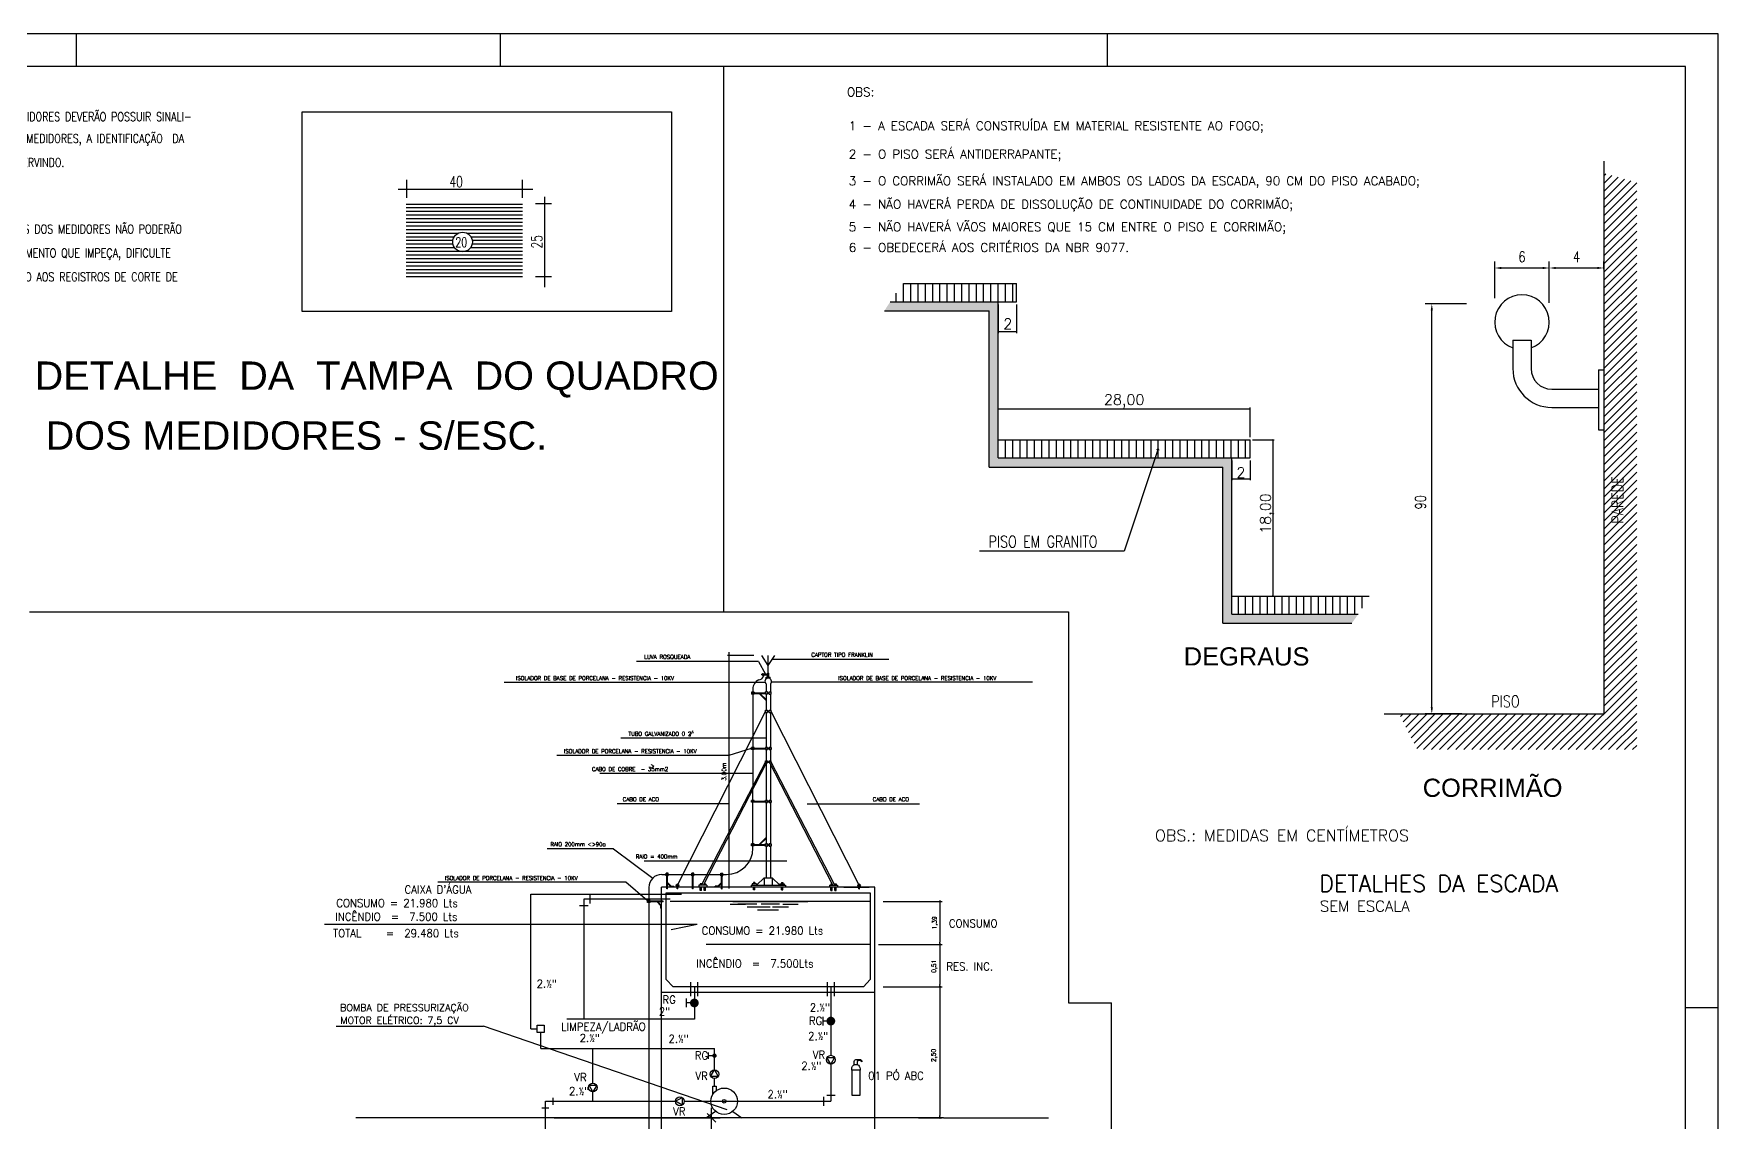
# Model space of a CAD drawing. Header units: millimetres. Extents: x 23536 to 47095, y 9984 to 20154.
# Drawn here: x 23642.02 to 23680.54, y 10003.73 to 10028.63 of the extents above; entities that cross this region are included whole.
import ezdxf
from ezdxf.enums import TextEntityAlignment as Align

# ---------------------------------------------------------------- set-up
doc = ezdxf.new("R2010")
doc.units = ezdxf.units.MM
doc.header["$LTSCALE"] = 30
doc.header["$MEASUREMENT"] = 0
doc.header["$PDMODE"] = 34
for name, pattern in [('CENTER', [2, 1.25, -0.25, 0.25, -0.25]), ('CENTER2', [28.575, 19.05, -3.175, 3.175, -3.175]), ('DIVIDE2', [0.625, 0.25, -0.125, 0, -0.125, 0, -0.125]), ('HIDDEN', [0.375, 0.25, -0.125]), ('HIDDEN2', [0.1875, 0.125, -0.0625])]:
    doc.linetypes.add(name, pattern=pattern)
doc.layers.get('0').update_dxf_attribs({"linetype": 'CONTINUOUS'})
doc.layers.get('DEFPOINTS').update_dxf_attribs({"linetype": 'CONTINUOUS'})
for name, color, linetype in [('03', 3, 'CONTINUOUS'), ('06', 6, 'CONTINUOUS'), ('ARQ', 8, 'CONTINUOUS'), ('CERC02', 3, 'CONTINUOUS'), ('CONEXAO_INCENDIO', 3, 'CONTINUOUS'), ('Cota', 8, 'CONTINUOUS'), ('DET-TXT', 3, 'CONTINUOUS'), ('ESPEC', 3, 'CONTINUOUS'), ('INC', 7, 'CONTINUOUS'), ('INCENDIO', 1, 'DIVIDE2'), ('LAYER8', 1, 'CONTINUOUS'), ('P-AG', 3, 'CONTINUOUS'), ('PAREDE 2222222', 2, 'CONTINUOUS'), ('PROJ', 4, 'CONTINUOUS'), ('T-INC', 2, 'CENTER'), ('TE-INC', 3, 'CONTINUOUS'), ('TEXTINST', 3, 'CONTINUOUS'), ('TEXTO', 8, 'CONTINUOUS'), ('TEXTO01', 2, 'CONTINUOUS'), ('TEXTOS', 7, 'CONTINUOUS'), ('TXT', 4, 'CONTINUOUS')]:
    doc.layers.add(name, color=color, linetype=linetype)
doc.styles.add('60-125', font='ROMANS.shx', dxfattribs={"height": 0.187})
doc.styles.add('ROMANS', font='romans.shx', dxfattribs={"height": 0.14})
doc.styles.add('SANSSERIF', font='sas_____.pfb', dxfattribs={"height": 1})
doc.styles.add('SIMPLEX', font='simplex.shx')
doc.styles.add('TEXTO-50', font='arial.ttf')
doc.dimstyles.new('D50', dxfattribs={"dimscale": 0.5, "dimtxt": 0.15, "dimasz": 0.1, "dimexe": 0.1, "dimexo": 0.2, "dimgap": 0.05, "dimtad": 1, "dimzin": 4, "dimdsep": 46, "dimtxsty": 'ROMANS', "dimblk": 'ARCHTICK', "dimcen": 0, "dimclrd": 1, "dimclre": 1, "dimclrt": 256, "dimaunit": 1, "dimazin": 0, "dimtfac": 1, "dimtix": 1, "dimtmove": 2, "dimatfit": 3, "dimldrblk": 'OPEN90', "dimfxl": 1, "dimarcsym": 0})
pattern_1 = [(90, (20819.8001, 8175.85844), (-0.1664, 1e-17), [])]

# ---------------------------------------------------------------- blocks, each defined once
blk = doc.blocks.new('DOT')
at = {"color": 0, "linetype": 'ByBlock'}
blk.add_line((-0.5, 0), (-1, 0), dxfattribs=at)
at = {"color": 0, "linetype": 'ByBlock', "const_width": 0.5}
blk.add_lwpolyline([(-0.25, 0, 1), (0.25, 0, 1)], format="xyb", close=True, dxfattribs=at)
blk = doc.blocks.new('_OBLIQUE')
at = {"color": 0, "linetype": 'ByBlock'}
blk.add_line((-0.5, -0.5), (0.5, 0.5), dxfattribs=at)
blk = doc.blocks.new('_ARCHTICK')
at = {"color": 0, "linetype": 'ByBlock', "const_width": 0.15}
blk.add_lwpolyline([(-0.5, -0.5), (0.5, 0.5)], dxfattribs=at)
blk = doc.blocks.new('_Open90')
at = {"color": 0, "lineweight": -2}
for p, q in [((0, 0), (-1, 0)), ((-0.5, 0.5), (0, 0)), ((0, 0), (-0.5, -0.5))]:
    blk.add_line(p, q, dxfattribs=at)
blk = doc.blocks.new('A')
blk.add_line((0, 0), (0, 6))
blk.add_lwpolyline([(-2, 10), (2, 10), (2, 6), (-2, 6)], close=True)

msp = doc.modelspace()

# ---------------------------------------------------------------- hatches: boundary and pattern name
at = {"layer": 'CONEXAO_INCENDIO'}
h = msp.add_hatch(dxfattribs=at)
h.set_pattern_fill('ANSI31', color=256, scale=1.04, style=0)
h.set_pattern_definition([(45, (24188.40855, 10435.12191), (-0.091923882, 0.091923882), [])])
h.paths.add_polyline_path([(23678.675, 10025.224), (23677.923, 10025.441), (23677.923, 10013.074), (23673.241, 10013.074), (23673.659, 10012.254), (23678.675, 10012.254)])
h.paths.add_polyline_path([(23678.434, 10017.306), (23678.434, 10018.621), (23678.036, 10018.621), (23678.036, 10017.306)], flags=24)
h = msp.add_hatch(dxfattribs=at)
h.set_pattern_fill('_USER', color=256, scale=0.1664, angle=90, style=0, pattern_type=0)
h.set_pattern_definition(pattern_1)
h.paths.add_polyline_path([(23672.56, 10015.768), (23669.417, 10015.768), (23669.417, 10015.352), (23672.305, 10015.352, 0.018982)])
h.paths.add_polyline_path([(23664.494, 10022.914), (23661.909, 10022.914, 0.020001), (23661.607, 10022.498), (23664.494, 10022.498)])
h = msp.add_hatch(dxfattribs=at)
h.set_pattern_fill('_USER', color=256, scale=0.1664, angle=90, style=0, pattern_type=0)
h.set_pattern_definition(pattern_1)
h.paths.add_polyline_path([(23669.833, 10019.341), (23664.078, 10019.341), (23664.078, 10018.925), (23669.833, 10018.925)])
at = {"layer": 'PROJ'}
h = msp.add_hatch(dxfattribs=at)
h.set_pattern_fill('AR-SAND', color=256, scale=0.00416, style=0)
h.set_pattern_definition([(37.5, (20819.8001, 8175.85844), (-0.00665613, 0.203595907), [0, -0.16060928, 0, -0.1796288, 0, -0.171704]), (7.5, (20819.8001, 8175.85844), (0.187001686, 0.298199242), [0, -0.08664448, 0, -0.14475968, 0, -0.0554736]), (327.5, (20819.67014, 8175.85844), (0.329052826, 0.000597869), [0, -0.052832, 0, -0.1901952, 0, -0.2483104]), (317.5, (20819.67014, 8175.85844), (0.317639484, 0.092738598), [0, -0.026416, 0, -0.12468352, 0, -0.1426464])])
h.paths.add_polyline_path([(23669.417, 10018.925), (23664.078, 10018.925), (23664.078, 10022.498), (23661.607, 10022.498, 0.009601), (23661.473, 10022.29), (23663.87, 10022.29), (23663.87, 10018.717), (23669.209, 10018.717), (23669.209, 10015.144), (23672.16, 10015.144, 0.009854), (23672.305, 10015.352), (23669.417, 10015.352)])

# ---------------------------------------------------------------- linework, layer by layer
for p, q in [((23658.593, 10014.27), (23655.805, 10014.27)), ((23658.593, 10014.27), (23658.752, 10013.981)), ((23658.911, 10014.321), (23661.577, 10014.321)), ((23652.777, 10013.798), (23658.744, 10013.798)), ((23658.671, 10013.966), (23658.671, 10013.981)), ((23658.671, 10013.981), (23658.686, 10013.981)), ((23658.671, 10013.966), (23658.686, 10013.966)), ((23658.686, 10013.951), (23658.686, 10013.996)), ((23658.686, 10013.996), (23658.701, 10013.996)), ((23658.686, 10013.951), (23658.701, 10013.951)), ((23658.701, 10013.951), (23658.701, 10013.996)), ((23658.701, 10013.981), (23658.803, 10013.981)), ((23658.701, 10013.966), (23658.803, 10013.966)), ((23658.769, 10013.758), (23658.769, 10013.574)), ((23658.773, 10013.875), (23658.773, 10013.914)), ((23658.773, 10013.914), (23658.863, 10013.914)), ((23658.803, 10014.005), (23658.833, 10014.005)), ((23658.803, 10013.914), (23658.803, 10014.005)), ((23658.833, 10013.914), (23658.833, 10014.005)), ((23658.863, 10013.875), (23658.863, 10013.914)), ((23658.866, 10013.758), (23658.866, 10013.574)), ((23664.859, 10013.798), (23658.891, 10013.798)), ((23658.437, 10013.568), (23658.437, 10013.523)), ((23658.497, 10013.568), (23658.437, 10013.568)), ((23658.437, 10013.553), (23658.754, 10013.553)), ((23658.437, 10013.538), (23658.607, 10013.538)), ((23658.497, 10013.523), (23658.437, 10013.523)), ((23658.497, 10013.568), (23658.497, 10013.523)), ((23658.769, 10013.377), (23658.607, 10013.538)), ((23658.769, 10013.398), (23658.629, 10013.538)), ((23658.629, 10013.538), (23658.754, 10013.538)), ((23658.754, 10013.523), (23658.754, 10013.574)), ((23658.799, 10013.574), (23658.754, 10013.574)), ((23658.799, 10013.523), (23658.754, 10013.523)), ((23658.769, 10013.523), (23658.769, 10013.155)), ((23658.799, 10013.523), (23658.799, 10013.574)), ((23658.799, 10013.553), (23658.836, 10013.553)), ((23658.799, 10013.538), (23658.836, 10013.538)), ((23658.836, 10013.523), (23658.836, 10013.574)), ((23658.836, 10013.574), (23658.881, 10013.574)), ((23658.836, 10013.523), (23658.881, 10013.523)), ((23658.866, 10013.523), (23658.866, 10013.153)), ((23658.881, 10013.523), (23658.881, 10013.574)), ((23656.742, 10009.151), (23658.754, 10013.124)), ((23658.754, 10013.105), (23658.754, 10013.155)), ((23658.754, 10013.155), (23658.799, 10013.155)), ((23658.754, 10013.105), (23658.799, 10013.105)), ((23658.769, 10013.105), (23658.769, 10012.306)), ((23658.799, 10013.105), (23658.799, 10013.155)), ((23658.799, 10013.135), (23658.836, 10013.135)), ((23658.799, 10013.12), (23658.836, 10013.12)), ((23658.836, 10013.105), (23658.836, 10013.155)), ((23658.836, 10013.155), (23658.881, 10013.155)), ((23658.836, 10013.105), (23658.881, 10013.105)), ((23658.866, 10013.105), (23658.866, 10012.306)), ((23658.881, 10013.105), (23658.881, 10013.155)), ((23660.894, 10009.151), (23658.881, 10013.124)), ((23658.769, 10012.513), (23655.446, 10012.513)), ((23657.925, 10012.127), (23658.437, 10012.291)), ((23658.437, 10012.26), (23658.437, 10012.305)), ((23658.497, 10012.305), (23658.437, 10012.305)), ((23658.437, 10012.291), (23658.754, 10012.291)), ((23658.437, 10012.276), (23658.754, 10012.276)), ((23658.497, 10012.26), (23658.437, 10012.26)), ((23658.497, 10012.26), (23658.497, 10012.305)), ((23658.799, 10012.306), (23658.754, 10012.306)), ((23658.754, 10012.306), (23658.754, 10012.255)), ((23658.754, 10012.306), (23658.799, 10012.306)), ((23658.754, 10012.306), (23658.754, 10012.255)), ((23658.799, 10012.255), (23658.754, 10012.255)), ((23658.754, 10012.255), (23658.799, 10012.255)), ((23658.769, 10012.255), (23658.769, 10011.999)), ((23658.799, 10012.306), (23658.799, 10012.255)), ((23658.799, 10012.306), (23658.799, 10012.255)), ((23658.799, 10012.291), (23658.836, 10012.291)), ((23658.836, 10012.291), (23658.799, 10012.291)), ((23658.799, 10012.276), (23658.836, 10012.276)), ((23658.836, 10012.276), (23658.799, 10012.276)), ((23658.836, 10012.306), (23658.881, 10012.306)), ((23658.836, 10012.306), (23658.836, 10012.255)), ((23658.881, 10012.306), (23658.836, 10012.306)), ((23658.836, 10012.306), (23658.836, 10012.255)), ((23658.836, 10012.255), (23658.881, 10012.255)), ((23658.881, 10012.255), (23658.836, 10012.255)), ((23658.866, 10012.255), (23658.866, 10011.999)), ((23658.881, 10012.306), (23658.881, 10012.255)), ((23658.881, 10012.306), (23658.881, 10012.255)), ((23653.987, 10012.127), (23657.925, 10012.127)), ((23657.294, 10009.152), (23658.76, 10011.983)), ((23657.339, 10009.152), (23658.787, 10011.966)), ((23658.754, 10011.971), (23658.754, 10011.999)), ((23658.754, 10011.999), (23658.799, 10011.999)), ((23658.76, 10011.983), (23658.787, 10011.966)), ((23658.769, 10011.931), (23658.769, 10011.094)), ((23658.778, 10011.949), (23658.799, 10011.949)), ((23658.799, 10011.949), (23658.799, 10011.999)), ((23658.799, 10011.979), (23658.836, 10011.979)), ((23658.799, 10011.964), (23658.836, 10011.964)), ((23658.836, 10011.949), (23658.836, 10011.999)), ((23658.836, 10011.999), (23658.881, 10011.999)), ((23658.836, 10011.949), (23658.859, 10011.949)), ((23658.875, 10011.983), (23658.848, 10011.966)), ((23660.296, 10009.152), (23658.848, 10011.966)), ((23658.866, 10011.931), (23658.866, 10011.094)), ((23660.341, 10009.152), (23658.875, 10011.983)), ((23658.881, 10011.973), (23658.881, 10011.999)), ((23658.467, 10011.705), (23654.969, 10011.705)), ((23657.924, 10011.014), (23655.36, 10011.014)), ((23658.497, 10011.094), (23658.437, 10011.094)), ((23658.437, 10011.049), (23658.437, 10011.094)), ((23658.437, 10011.079), (23658.754, 10011.079)), ((23658.437, 10011.064), (23658.754, 10011.064)), ((23658.497, 10011.049), (23658.437, 10011.049)), ((23658.467, 10011.094), (23658.467, 10011.345)), ((23658.497, 10011.049), (23658.497, 10011.094)), ((23658.74, 10011.094), (23658.74, 10011.044)), ((23658.754, 10011.094), (23658.754, 10011.044)), ((23658.799, 10011.094), (23658.754, 10011.094)), ((23658.754, 10011.094), (23658.754, 10011.044)), ((23658.754, 10011.094), (23658.799, 10011.094)), ((23658.799, 10011.044), (23658.754, 10011.044)), ((23658.754, 10011.044), (23658.799, 10011.044)), ((23658.769, 10011.044), (23658.769, 10010.1)), ((23658.799, 10011.094), (23658.799, 10011.044)), ((23658.799, 10011.094), (23658.799, 10011.044)), ((23658.799, 10011.079), (23658.836, 10011.079)), ((23658.836, 10011.079), (23658.799, 10011.079)), ((23658.836, 10011.079), (23658.799, 10011.079)), ((23658.799, 10011.079), (23658.836, 10011.079)), ((23658.799, 10011.064), (23658.836, 10011.064)), ((23658.836, 10011.064), (23658.799, 10011.064)), ((23658.836, 10011.064), (23658.799, 10011.064)), ((23658.799, 10011.064), (23658.836, 10011.064)), ((23658.836, 10011.094), (23658.836, 10011.044)), ((23658.836, 10011.094), (23658.881, 10011.094)), ((23658.836, 10011.094), (23658.836, 10011.044)), ((23658.881, 10011.094), (23658.836, 10011.094)), ((23658.836, 10011.044), (23658.881, 10011.044)), ((23658.881, 10011.044), (23658.836, 10011.044)), ((23658.866, 10011.044), (23658.866, 10010.1)), ((23658.881, 10011.094), (23658.881, 10011.044)), ((23658.881, 10011.094), (23658.881, 10011.044)), ((23659.711, 10011.014), (23662.275, 10011.014)), ((23658.769, 10010.246), (23658.607, 10010.085)), ((23658.769, 10010.225), (23658.629, 10010.085)), ((23655.277, 10009.986), (23653.767, 10009.986)), ((23655.277, 10009.986), (23656.176, 10009.312)), ((23658.497, 10010.1), (23658.437, 10010.1)), ((23658.437, 10010.055), (23658.437, 10010.1)), ((23658.437, 10010.085), (23658.607, 10010.085)), ((23658.437, 10010.07), (23658.754, 10010.07)), ((23658.497, 10010.055), (23658.437, 10010.055)), ((23658.497, 10010.055), (23658.497, 10010.1)), ((23658.629, 10010.085), (23658.754, 10010.085)), ((23658.74, 10010.1), (23658.74, 10010.05)), ((23658.754, 10010.1), (23658.754, 10010.05)), ((23658.799, 10010.1), (23658.754, 10010.1)), ((23658.754, 10010.1), (23658.754, 10010.05)), ((23658.754, 10010.1), (23658.799, 10010.1)), ((23658.799, 10010.05), (23658.754, 10010.05)), ((23658.754, 10010.05), (23658.799, 10010.05)), ((23658.769, 10010.05), (23658.769, 10009.324)), ((23658.799, 10010.1), (23658.799, 10010.05)), ((23658.799, 10010.1), (23658.799, 10010.05)), ((23658.799, 10010.085), (23658.836, 10010.085)), ((23658.836, 10010.085), (23658.799, 10010.085)), ((23658.836, 10010.085), (23658.799, 10010.085)), ((23658.799, 10010.085), (23658.836, 10010.085)), ((23658.799, 10010.07), (23658.836, 10010.07)), ((23658.836, 10010.07), (23658.799, 10010.07)), ((23658.836, 10010.07), (23658.799, 10010.07)), ((23658.799, 10010.07), (23658.836, 10010.07)), ((23658.836, 10010.1), (23658.836, 10010.05)), ((23658.836, 10010.1), (23658.881, 10010.1)), ((23658.836, 10010.1), (23658.836, 10010.05)), ((23658.881, 10010.1), (23658.836, 10010.1)), ((23658.836, 10010.05), (23658.881, 10010.05)), ((23658.881, 10010.05), (23658.836, 10010.05)), ((23658.866, 10010.05), (23658.866, 10009.324)), ((23658.881, 10010.1), (23658.881, 10010.05)), ((23658.881, 10010.1), (23658.881, 10010.05)), ((23659.245, 10009.706), (23655.984, 10009.706)), ((23651.265, 10009.228), (23655.561, 10009.228)), ((23655.561, 10009.228), (23656.058, 10008.8)), ((23656.528, 10009.43), (23656.483, 10009.43)), ((23656.483, 10009.37), (23656.483, 10009.43)), ((23656.528, 10009.37), (23656.483, 10009.37)), ((23656.498, 10009.073), (23656.498, 10009.43)), ((23656.513, 10009.073), (23656.498, 10009.073)), ((23656.513, 10009.213), (23656.513, 10009.43)), ((23656.513, 10009.213), (23656.596, 10009.13)), ((23656.513, 10009.192), (23656.599, 10009.107)), ((23656.513, 10009.073), (23656.513, 10009.192)), ((23656.528, 10009.37), (23656.528, 10009.43)), ((23656.596, 10009.13), (23656.658, 10009.13)), ((23656.658, 10009.107), (23656.658, 10009.13)), ((23656.734, 10009.073), (23656.734, 10009.122)), ((23656.749, 10009.073), (23656.734, 10009.073)), ((23656.749, 10009.073), (23656.749, 10009.122)), ((23657.117, 10009.43), (23657.072, 10009.43)), ((23657.072, 10009.37), (23657.072, 10009.43)), ((23657.117, 10009.37), (23657.072, 10009.37)), ((23657.087, 10009.073), (23657.087, 10009.43)), ((23657.102, 10009.073), (23657.087, 10009.073)), ((23657.102, 10009.073), (23657.102, 10009.43)), ((23657.117, 10009.37), (23657.117, 10009.43)), ((23657.234, 10009.152), (23657.234, 10009.107)), ((23657.416, 10009.152), (23657.234, 10009.152)), ((23657.294, 10009.182), (23657.264, 10009.182)), ((23657.264, 10009.182), (23657.264, 10009.152)), ((23657.264, 10009.032), (23657.264, 10009.107)), ((23657.294, 10009.182), (23657.294, 10009.152)), ((23657.294, 10009.032), (23657.294, 10009.107)), ((23657.386, 10009.182), (23657.355, 10009.182)), ((23657.355, 10009.182), (23657.355, 10009.152)), ((23657.355, 10009.032), (23657.355, 10009.107)), ((23657.386, 10009.182), (23657.386, 10009.152)), ((23657.386, 10009.032), (23657.386, 10009.107)), ((23657.416, 10009.152), (23657.416, 10009.107)), ((23657.607, 10009.107), (23657.607, 10009.13)), ((23657.669, 10009.13), (23657.607, 10009.13)), ((23657.752, 10009.192), (23657.666, 10009.107)), ((23657.752, 10009.213), (23657.669, 10009.13)), ((23657.737, 10009.43), (23657.782, 10009.43)), ((23657.737, 10009.37), (23657.737, 10009.43)), ((23657.737, 10009.37), (23657.782, 10009.37)), ((23657.752, 10009.213), (23657.752, 10009.43)), ((23657.752, 10009.073), (23657.752, 10009.192)), ((23657.752, 10009.073), (23657.767, 10009.073)), ((23657.767, 10009.073), (23657.767, 10009.43)), ((23657.782, 10009.37), (23657.782, 10009.43)), ((23658.424, 10009.152), (23659.211, 10009.152)), ((23658.424, 10009.152), (23658.424, 10009.107)), ((23658.551, 10009.182), (23658.454, 10009.182)), ((23658.454, 10009.182), (23658.454, 10009.152)), ((23658.484, 10009.212), (23658.484, 10009.182)), ((23658.514, 10009.212), (23658.484, 10009.212)), ((23658.484, 10009.047), (23658.484, 10009.107)), ((23658.514, 10009.212), (23658.514, 10009.182)), ((23658.514, 10009.047), (23658.514, 10009.107)), ((23658.724, 10009.324), (23658.551, 10009.152)), ((23658.551, 10009.182), (23658.551, 10009.152)), ((23658.724, 10009.324), (23658.911, 10009.324)), ((23658.724, 10009.324), (23658.724, 10009.152)), ((23658.911, 10009.324), (23658.911, 10009.152)), ((23658.911, 10009.324), (23659.084, 10009.152)), ((23659.084, 10009.182), (23659.181, 10009.182)), ((23659.084, 10009.182), (23659.084, 10009.152)), ((23659.121, 10009.212), (23659.121, 10009.182)), ((23659.121, 10009.212), (23659.151, 10009.212)), ((23659.121, 10009.047), (23659.121, 10009.107)), ((23659.151, 10009.212), (23659.151, 10009.182)), ((23659.151, 10009.047), (23659.151, 10009.107)), ((23659.181, 10009.182), (23659.181, 10009.152)), ((23659.211, 10009.152), (23659.211, 10009.107)), ((23660.219, 10009.152), (23660.401, 10009.152)), ((23660.219, 10009.152), (23660.219, 10009.107)), ((23660.249, 10009.182), (23660.281, 10009.182)), ((23660.249, 10009.182), (23660.249, 10009.152)), ((23660.249, 10009.032), (23660.249, 10009.107)), ((23660.281, 10009.182), (23660.281, 10009.152)), ((23660.281, 10009.032), (23660.281, 10009.107)), ((23660.341, 10009.182), (23660.371, 10009.182)), ((23660.341, 10009.182), (23660.341, 10009.152)), ((23660.341, 10009.032), (23660.341, 10009.107)), ((23660.371, 10009.182), (23660.371, 10009.152)), ((23660.371, 10009.032), (23660.371, 10009.107)), ((23660.401, 10009.152), (23660.401, 10009.107)), ((23660.548, 10009.107), (23660.886, 10009.107)), ((23660.886, 10009.073), (23660.886, 10009.122)), ((23660.886, 10009.073), (23660.901, 10009.073)), ((23660.901, 10009.073), (23660.901, 10009.122)), ((23660.901, 10009.107), (23661.122, 10009.107)), ((23656.118, 10008.8), (23656.058, 10008.8)), ((23656.058, 10008.755), (23656.058, 10008.8)), ((23656.415, 10008.785), (23656.058, 10008.785)), ((23656.275, 10008.77), (23656.058, 10008.77)), ((23656.118, 10008.755), (23656.058, 10008.755)), ((23656.118, 10008.755), (23656.118, 10008.8)), ((23656.275, 10008.77), (23656.357, 10008.687)), ((23656.296, 10008.77), (23656.381, 10008.685)), ((23656.415, 10008.77), (23656.296, 10008.77)), ((23656.357, 10008.687), (23656.357, 10008.626)), ((23656.415, 10008.77), (23656.415, 10008.785)), ((23661.148, 10008.783), (23656.577, 10008.783)), ((23657.294, 10009.032), (23657.264, 10009.032)), ((23657.386, 10009.032), (23657.355, 10009.032)), ((23658.514, 10009.047), (23658.484, 10009.047)), ((23659.121, 10009.047), (23659.151, 10009.047)), ((23660.249, 10009.032), (23660.281, 10009.032)), ((23660.341, 10009.032), (23660.371, 10009.032)), ((23656.381, 10008.626), (23656.357, 10008.626)), ((23656.944, 10006.56), (23656.944, 10006.36)), ((23657.129, 10006.46), (23656.944, 10006.46)), ((23660.064, 10006.146), (23660.064, 10005.947)), ((23660.249, 10006.046), (23660.064, 10006.046)), ((23653.804, 10004.051), (23653.644, 10004.051)), ((23653.893, 10004.291), (23653.893, 10004.131))]:
    msp.add_line(p, q)
at = {"color": 2}
for p, q in [((23658.818, 10014.18), (23658.668, 10014.405)), ((23658.818, 10014.18), (23658.968, 10014.405)), ((23658.818, 10014.005), (23658.818, 10014.405)), ((23658.708, 10013.996), (23658.708, 10013.937)), ((23658.467, 10013.643), (23658.467, 10013.568)), ((23658.467, 10013.523), (23658.467, 10012.305)), ((23658.467, 10012.26), (23658.467, 10011.417)), ((23658.467, 10010.1), (23658.467, 10011.049)), ((23658.467, 10010), (23658.467, 10010.055)), ((23656.088, 10009.1), (23656.088, 10008.8)), ((23656.388, 10009.4), (23656.483, 10009.4)), ((23656.528, 10009.4), (23657.072, 10009.4)), ((23657.117, 10009.4), (23657.867, 10009.4)), ((23656.088, 10008.755), (23656.088, 10003.831)), ((23656.088, 10003.831), (23656.088, 9990.236))]:
    msp.add_line(p, q, dxfattribs=at)
at = {"linetype": 'ByBlock'}
for p, q in [((23661.444, 10008.783), (23662.794, 10008.783)), ((23662.744, 10008.733), (23662.744, 10007.85)), ((23661.338, 10007.8), (23662.794, 10007.8)), ((23661.444, 10007.8), (23662.794, 10007.8)), ((23662.744, 10007.75), (23662.744, 10006.881)), ((23661.444, 10006.831), (23662.794, 10006.831)), ((23662.744, 10006.831), (23662.744, 10003.884)), ((23662.254, 10003.834), (23662.794, 10003.834))]:
    msp.add_line(p, q, dxfattribs=at)
at = {"linetype": 'HIDDEN2'}
msp.add_line((23661.148, 10007.8), (23656.577, 10007.8), dxfattribs=at)
at = {"const_width": 0.1}
for points in [[(23657.129, 10006.51, -1), (23657.129, 10006.41, -1)], [(23660.249, 10006.096, -1), (23660.249, 10005.996, -1)]]:
    msp.add_lwpolyline(points, format="xyb", close=True, dxfattribs=at)
for points in [[(23660.249, 10005.06), (23660.161, 10005.212), (23660.336, 10005.212)], [(23657.589, 10004.933), (23657.676, 10004.781), (23657.501, 10004.781)], [(23656.695, 10004.211), (23656.847, 10004.298), (23656.847, 10004.123)]]:
    msp.add_lwpolyline(points, close=True)
at = {"elevation": -0.058}
msp.add_lwpolyline([(23654.808, 10004.425), (23654.721, 10004.576), (23654.896, 10004.576)], close=True, dxfattribs=at)
for centre, radius in [((23656.742, 10009.151), 0.03), ((23656.742, 10009.151), 0.00525), ((23660.894, 10009.151), 0.03), ((23660.894, 10009.151), 0.00525), ((23660.249, 10005.161), 0.101), ((23657.589, 10004.832), 0.101), ((23654.808, 10004.526, -0.058), 0.101), ((23656.796, 10004.211), 0.101)]:
    msp.add_circle(centre, radius)
at = {"color": 2}
for centre, radius, start, end in [((23658.686, 10013.647), 0.219, 113.3587, 181.0915), ((23658.589, 10013.971), 0.124, 274.9423, 344.0103), ((23657.867, 10010), 0.6, 270, 0), ((23656.388, 10009.1), 0.3, 90, 180)]:
    msp.add_arc(centre, radius, start, end, dxfattribs=at)
msp.add_arc((23658.818, 10013.815), 0.075, 310.6362, 229.3638)
at = {"extrusion": (0, 0, -1)}
for major_axis in [(0, 0.0399), (0, -0.0399)]:
    msp.add_ellipse((23657.129, 10006.46), major_axis=major_axis, ratio=0.925363, start_param=3.141593, end_param=6.283185, dxfattribs=at)
at = {"layer": '03', "linetype": 'Continuous'}
for p, q in [((23648.162, 10026.843), (23656.609, 10026.843)), ((23648.162, 10022.278), (23648.162, 10026.843)), ((23656.609, 10026.843), (23656.609, 10022.278)), ((23656.609, 10022.278), (23648.162, 10022.278))]:
    msp.add_line(p, q, dxfattribs=at)
at = {"layer": '06', "linetype": 'Continuous'}
for p, q in [((23650.553, 10024.879), (23650.553, 10025.286)), ((23653.203, 10024.879), (23653.203, 10025.286)), ((23650.355, 10025.077), (23653.432, 10025.077)), ((23653.704, 10024.9), (23653.704, 10022.834)), ((23650.543, 10024.734), (23653.199, 10024.734)), ((23650.543, 10024.651), (23653.199, 10024.651)), ((23650.543, 10024.568), (23653.199, 10024.568)), ((23650.543, 10024.485), (23653.199, 10024.485)), ((23653.495, 10024.743), (23653.86, 10024.743)), ((23650.543, 10024.402), (23653.199, 10024.402)), ((23650.543, 10024.319), (23653.199, 10024.319)), ((23650.543, 10024.236), (23653.199, 10024.236)), ((23650.543, 10024.153), (23653.199, 10024.153)), ((23650.543, 10024.07), (23651.732, 10024.07)), ((23651.925, 10024.07), (23653.199, 10024.07)), ((23650.543, 10023.987), (23651.639, 10023.987)), ((23650.543, 10023.904), (23651.608, 10023.904)), ((23650.543, 10023.821), (23651.61, 10023.821)), ((23650.543, 10023.738), (23651.646, 10023.738)), ((23652.011, 10023.738), (23653.199, 10023.738)), ((23652.019, 10023.987), (23653.199, 10023.987)), ((23652.048, 10023.821), (23653.199, 10023.821)), ((23652.05, 10023.904), (23653.199, 10023.904)), ((23650.543, 10023.655), (23653.199, 10023.655)), ((23650.543, 10023.572), (23653.199, 10023.572)), ((23650.543, 10023.489), (23653.199, 10023.489)), ((23650.543, 10023.406), (23653.199, 10023.406)), ((23650.543, 10023.323), (23653.199, 10023.323)), ((23650.543, 10023.24), (23653.199, 10023.24)), ((23650.543, 10023.157), (23653.199, 10023.157)), ((23650.543, 10023.074), (23653.199, 10023.074)), ((23653.495, 10023.074), (23653.86, 10023.074))]:
    msp.add_line(p, q, dxfattribs=at)
msp.add_circle((23651.829, 10023.867), 0.224, dxfattribs=at)
at = {"layer": 'ARQ'}
for p, q in [((23661.473, 10022.29), (23663.87, 10022.29)), ((23661.607, 10022.498), (23664.078, 10022.498)), ((23663.87, 10018.717), (23663.87, 10022.29)), ((23664.078, 10018.925), (23664.078, 10022.498)), ((23663.87, 10018.717), (23669.209, 10018.717)), ((23664.078, 10018.925), (23669.417, 10018.925)), ((23669.209, 10015.144), (23669.209, 10018.717)), ((23669.417, 10015.352), (23669.417, 10018.925)), ((23669.417, 10015.352), (23672.305, 10015.352)), ((23669.209, 10015.144), (23672.16, 10015.144)), ((23661.254, 10009.107), (23656.381, 10009.107)), ((23656.381, 10006.706), (23656.381, 10009.107)), ((23661.254, 10006.706), (23661.254, 10009.107)), ((23656.487, 10008.977), (23661.148, 10008.977)), ((23656.487, 10006.999), (23656.487, 10008.977)), ((23657.946, 10008.719), (23658.296, 10008.719)), ((23658.005, 10008.783), (23659.72, 10008.783)), ((23658.124, 10008.726), (23658.557, 10008.726)), ((23658.658, 10008.726), (23659.079, 10008.726)), ((23659.15, 10008.719), (23659.5, 10008.719)), ((23661.148, 10008.977), (23661.148, 10006.999)), ((23658.337, 10008.662), (23658.859, 10008.662)), ((23658.569, 10008.591), (23659.049, 10008.591)), ((23658.919, 10008.655), (23659.281, 10008.655)), ((23656.487, 10006.999), (23656.643, 10006.831)), ((23656.487, 10006.999), (23656.643, 10006.831)), ((23660.993, 10006.831), (23656.643, 10006.831)), ((23661.148, 10006.999), (23660.993, 10006.831)), ((23656.381, 10006.706), (23661.254, 10006.706)), ((23656.381, 10003.831), (23656.381, 10006.706)), ((23661.254, 10003.831), (23661.254, 10006.706)), ((23662.826, 10003.831), (23649.39, 10003.831)), ((23662.826, 10003.831), (23649.39, 10003.831)), ((23656.381, 9989.99), (23656.381, 10003.831)), ((23661.254, 9989.99), (23661.254, 10003.831)), ((23662.826, 10003.831), (23665.223, 10003.831)), ((23662.826, 10003.831), (23665.223, 10003.831))]:
    msp.add_line(p, q, dxfattribs=at)
at = {"layer": 'ARQ', "color": 7}
for p, q in [((23657.924, 10009.078), (23657.924, 10014.482)), ((23657.914, 10014.396), (23657.942, 10014.429)), ((23657.914, 10009.097), (23657.942, 10009.13))]:
    msp.add_line(p, q, dxfattribs=at)
at = {"layer": 'ARQ', "color": 7, "linetype": 'HIDDEN'}
msp.add_line((23658.488, 10014.409), (23657.89, 10014.409), dxfattribs=at)
at = {"layer": 'CERC02'}
for p, q in [((23680.54, 10028.63), (23619.34, 10028.63)), ((23643.003, 10027.88), (23643.003, 10028.63)), ((23652.699, 10027.88), (23652.699, 10028.63)), ((23666.574, 10027.88), (23666.574, 10028.63)), ((23680.54, 9984.08), (23680.54, 10028.63)), ((23679.79, 10006.355), (23680.54, 10006.355))]:
    msp.add_line(p, q, dxfattribs=at)
at = {"layer": 'CONEXAO_INCENDIO'}
for p in [(23648.94, 10005.932, -0.058), (23657.882, 10004.012)]:
    msp.add_line(p, (23652.309, 10005.932, -0.058), dxfattribs=at)
at = {"layer": 'Cota', "linetype": 'Continuous'}
for p, q in [((23675.427, 10022.582), (23675.427, 10023.421)), ((23676.675, 10022.475), (23676.675, 10023.421)), ((23676.675, 10022.475), (23676.675, 10023.421)), ((23677.923, 10023.246), (23677.923, 10023.421)), ((23675.577, 10023.271), (23676.525, 10023.271)), ((23676.825, 10023.271), (23677.773, 10023.271)), ((23664.078, 10022.438), (23664.078, 10021.784)), ((23664.494, 10022.438), (23664.494, 10021.784)), ((23674.786, 10022.45), (23673.84, 10022.45)), ((23674.786, 10022.45), (23673.84, 10022.45)), ((23673.99, 10013.224), (23673.99, 10022.3)), ((23664.494, 10021.814), (23664.078, 10021.814)), ((23664.078, 10020.049), (23669.833, 10020.049)), ((23669.833, 10019.401), (23669.833, 10020.079)), ((23669.893, 10019.341), (23670.384, 10019.341)), ((23670.354, 10019.341), (23670.354, 10015.768)), ((23669.417, 10018.865), (23669.417, 10018.415)), ((23669.833, 10018.865), (23669.833, 10018.415)), ((23669.417, 10018.445), (23669.833, 10018.445)), ((23669.936, 10015.768), (23670.384, 10015.768)), ((23674.679, 10013.074), (23673.84, 10013.074)), ((23657.519, 9989.99), (23657.519, 10004.064)), ((23653.924, 10003.831), (23657.719, 10003.831)), ((23657.519, 10003.831), (23657.519, 10004.031))]:
    msp.add_line(p, q, dxfattribs=at)
for points in [[(23675.577, 10023.296), (23675.577, 10023.246), (23675.427, 10023.271)], [(23676.525, 10023.296), (23676.525, 10023.246), (23676.675, 10023.271)], [(23676.825, 10023.296), (23676.825, 10023.246), (23676.675, 10023.271)], [(23677.773, 10023.296), (23677.773, 10023.246), (23677.923, 10023.271)], [(23673.965, 10022.3), (23674.015, 10022.3), (23673.99, 10022.45)], [(23673.965, 10013.224), (23674.015, 10013.224), (23673.99, 10013.074)]]:
    msp.add_solid(points, dxfattribs=at)
at = {"layer": 'DEFPOINTS', "color": 0, "linetype": 'ByBlock'}
for p in [(23656.381, 10008.783), (23661.254, 10008.783), (23661.148, 10007.8), (23661.254, 10007.8), (23662.744, 10007.8), (23661.254, 10006.831), (23662.744, 10006.831), (23662.744, 10003.834)]:
    msp.add_point(p, dxfattribs=at)
at = {"layer": 'INC'}
for p, q in [((23657.451, 10005.18), (23657.451, 10005.326)), ((23657.589, 10005.253), (23657.451, 10005.253)), ((23657.613, 10003.981), (23657.41, 10003.831)), ((23658.009, 10003.981), (23658.212, 10003.831))]:
    msp.add_line(p, q, dxfattribs=at)
msp.add_lwpolyline([(23653.692, 10005.782), (23653.538, 10005.782), (23653.538, 10005.954), (23653.692, 10005.954)], close=True, dxfattribs=at)
at = {"layer": 'INC', "const_width": 0.05}
msp.add_lwpolyline([(23657.614, 10005.253, -1), (23657.564, 10005.253, -1)], format="xyb", close=True, dxfattribs=at)
at = {"layer": 'INC'}
msp.add_lwpolyline([(23657.552, 10004.368), (23657.55, 10004.368), (23657.55, 10004.557), (23657.627, 10004.557), (23657.627, 10004.452)], dxfattribs=at)
for radius in [0.303, 0.0421]:
    msp.add_circle((23657.811, 10004.211), radius, dxfattribs=at)
at = {"layer": 'INCENDIO'}
for p, q in [((23675.843, 10021.617), (23676.259, 10021.617)), ((23677.798, 10020.942), (23677.798, 10019.569)), ((23677.798, 10020.942), (23677.923, 10020.942)), ((23677.798, 10019.569), (23677.923, 10019.569))]:
    msp.add_line(p, q, dxfattribs=at)
at = {"layer": 'LAYER8'}
for p, q in [((23679.79, 10027.88), (23620.09, 10027.88)), ((23657.793, 10027.88), (23657.793, 10015.408)), ((23679.79, 9984.83), (23679.79, 10027.88)), ((23675.843, 10021.617), (23675.843, 10020.97)), ((23676.259, 10021.617), (23676.259, 10020.97)), ((23676.732, 10020.497), (23677.798, 10020.497)), ((23676.732, 10020.081), (23677.798, 10020.081)), ((23641.927, 10015.408), (23665.683, 10015.408)), ((23665.683, 10015.408), (23665.683, 10006.465)), ((23665.683, 10006.465), (23666.665, 10006.465)), ((23666.665, 9984.83), (23666.665, 10006.465))]:
    msp.add_line(p, q, dxfattribs=at)
for centre, radius, start, end in [((23676.051, 10022.033), 0.624, 289.4712, 250.5288), ((23676.732, 10020.97), 0.889, 180, 270), ((23676.732, 10020.97), 0.473, 180, 270)]:
    msp.add_arc(centre, radius, start, end, dxfattribs=at)
at = {"layer": 'P-AG'}
for p, q in [((23654.7, 10008.682), (23654.506, 10008.682)), ((23654.749, 10008.737), (23654.749, 10008.947)), ((23657.19, 10008.253), (23648.673, 10008.253)), ((23657.19, 10008.253), (23656.597, 10008.129)), ((23657.048, 10006.614), (23657.048, 10006.937)), ((23657.21, 10006.614), (23657.21, 10006.937)), ((23660.17, 10006.614), (23660.17, 10006.937)), ((23660.331, 10006.614), (23660.331, 10006.937)), ((23660.09, 10004.106), (23660.09, 10004.316)), ((23660.155, 10004.353), (23660.349, 10004.353))]:
    msp.add_line(p, q, dxfattribs=at)
at = {"layer": 'PAREDE 2222222', "linetype": 'Continuous'}
for p, q in [((23677.923, 10025.712), (23677.923, 10013.074)), ((23661.909, 10022.914), (23664.494, 10022.914)), ((23664.494, 10022.498), (23664.494, 10022.914)), ((23664.078, 10022.498), (23664.494, 10022.498)), ((23664.078, 10019.341), (23669.833, 10019.341)), ((23669.833, 10018.925), (23669.833, 10019.341)), ((23669.417, 10018.925), (23669.833, 10018.925)), ((23669.417, 10015.768), (23672.56, 10015.768)), ((23672.899, 10013.074), (23677.923, 10013.074))]:
    msp.add_line(p, q, dxfattribs=at)
at = {"layer": 'T-INC', "linetype": 'CENTER2', "ltscale": 1.2}
for p, q in [((23653.392, 10008.952, -0.058), (23656.831, 10008.952, -0.058)), ((23653.392, 10005.868), (23653.392, 10008.952)), ((23653.392, 10005.868), (23653.538, 10005.868)), ((23653.615, 10005.418), (23653.615, 10005.782)), ((23653.615, 10005.418), (23657.589, 10005.418)), ((23654.808, 10004.627, -0.058), (23654.808, 10005.418, -0.058)), ((23657.589, 10004.933), (23657.589, 10005.418)), ((23657.589, 10004.557), (23657.589, 10004.731)), ((23653.724, 10004.211), (23656.695, 10004.211)), ((23654.808, 10004.211, -0.058), (23654.808, 10004.425, -0.058)), ((23656.897, 10004.211), (23660.249, 10004.211))]:
    msp.add_line(p, q, dxfattribs=at)
at = {"layer": 'T-INC'}
for p, q in [((23654.613, 10006.089), (23654.613, 10008.842)), ((23657.129, 10006.831), (23657.129, 10006.54)), ((23657.129, 10006.379), (23657.129, 10006.089)), ((23657.129, 10006.089), (23654.214, 10006.089)), ((23653.724, 10003.831), (23653.724, 10004.211)), ((23653.724, 9995.51), (23653.724, 10003.831))]:
    msp.add_line(p, q, dxfattribs=at)
at = {"layer": 'T-INC', "linetype": 'Continuous'}
for p, q in [((23654.613, 10008.842), (23656.577, 10008.842)), ((23660.249, 10006.831), (23660.249, 10005.262)), ((23660.249, 10005.06), (23660.249, 10004.211))]:
    msp.add_line(p, q, dxfattribs=at)
at = {"layer": 'TE-INC'}
for p, q in [((23660.729, 10004.923), (23660.729, 10004.353)), ((23660.918, 10004.923), (23660.729, 10004.923)), ((23660.786, 10005.046), (23660.786, 10005.124)), ((23660.823, 10005.163), (23660.926, 10005.163)), ((23660.922, 10005.145), (23660.854, 10005.145)), ((23660.86, 10005.046), (23660.86, 10005.124)), ((23660.918, 10004.353), (23660.918, 10004.923)), ((23660.958, 10005.112), (23660.922, 10005.145)), ((23660.926, 10005.163), (23660.969, 10005.126)), ((23660.969, 10005.126), (23660.958, 10005.112)), ((23660.729, 10004.353), (23660.918, 10004.353))]:
    msp.add_line(p, q, dxfattribs=at)
at = {"layer": 'TE-INC', "extrusion": (0, 0, -1)}
for centre, major_axis, start_param, end_param in [((23660.823, 10004.949), (0, 0.105), 4.470423, 8.095948), ((23660.823, 10005.124), (0, 0.0399), 4.712389, 7.853982)]:
    msp.add_ellipse(centre, major_axis=major_axis, ratio=0.925363, start_param=start_param, end_param=end_param, dxfattribs=at)
at = {"layer": 'TXT', "color": 4, "linetype": 'Continuous'}
msp.add_line((23664.078, 10019.401), (23664.078, 10020.079), dxfattribs=at)

# ---------------------------------------------------------------- block references
at = {"linetype": 'ByBlock', "xscale": -0.0499999999992724, "yscale": 0.0499999999992724, "zscale": 0.04999999999999982}
for p, rotation in [((23662.744, 10008.783), 270), ((23662.744, 10007.8), 90), ((23662.744, 10007.8), 270), ((23662.744, 10006.831), 90), ((23662.744, 10003.834), 90)]:
    msp.add_blockref('DOT', p, dxfattribs=dict(at, rotation=rotation))
at = {"layer": '06', "linetype": 'Continuous', "xscale": 0.0008299983383039944, "yscale": 0.0008299983401229838, "zscale": 0.0008299983383039944}
for p in [(23650.553, 10025.077), (23653.203, 10025.077), (23653.704, 10024.743), (23653.704, 10023.074)]:
    msp.add_blockref('A', p, dxfattribs=at)
at = {"layer": 'Cota', "linetype": 'Continuous'}
for name, p, xscale, yscale, zscale, rotation in [('_ARCHTICK', (23664.078, 10021.814), 0.02999999999883585, 0.03000000000247383, 0.03000000000000025, 180), ('_ARCHTICK', (23670.354, 10019.341), 0.03000000000247383, 0.03000000000247383, 0.03000000000000025, 90), ('_ARCHTICK', (23669.417, 10018.445), 0.02999999999883585, 0.03000000000247383, 0.03000000000000025, 180), ('_ARCHTICK', (23670.354, 10015.768), 0.03000000000247383, 0.03000000000247383, 0.03000000000000025, 270), ('_OBLIQUE', (23657.519, 10003.831), 0.2000000000007276, 0.2000000000007276, 0.2000000000007276, 90), ('_OBLIQUE', (23657.519, 10003.831), 0.2000000000007276, 0.2000000000007276, 0.2000000000007276, 90)]:
    msp.add_blockref(name, p, dxfattribs=dict(at, xscale=xscale, yscale=yscale, zscale=zscale, rotation=rotation))
at = {"layer": 'Cota', "linetype": 'Continuous', "xscale": 0.02999999999883585, "yscale": 0.03000000000247383, "zscale": 0.03000000000000025}
for p in [(23664.494, 10021.814), (23669.833, 10018.445)]:
    msp.add_blockref('_ARCHTICK', p, dxfattribs=at)
at = {"layer": 'TXT', "color": 4, "linetype": 'Continuous', "xscale": 0.02999999999883585, "yscale": 0.03000000000247383, "zscale": 0.03000000000000025, "rotation": 180}
msp.add_blockref('_ARCHTICK', (23664.078, 10020.049), dxfattribs=at)
at = {"layer": 'TXT', "color": 4, "linetype": 'Continuous', "xscale": 0.02999999999883585, "yscale": 0.03000000000247383, "zscale": 0.03000000000000025}
msp.add_blockref('_ARCHTICK', (23669.833, 10020.049), dxfattribs=at)

# ---------------------------------------------------------------- texts
at = {"style": 'ROMANS'}
for s, height, p in [('OBS:', 0.2, (23660.616, 10027.196)), ('1 - A ESCADA SERÁ CONSTRUÍDA EM MATERIAL RESISTENTE AO FOGO;', 0.2, (23660.659, 10026.425)), ('2 - O PISO SERÁ ANTIDERRAPANTE;', 0.2, (23660.659, 10025.775)), ('3 - O CORRIMÃO SERÁ INSTALADO EM AMBOS OS LADOS DA ESCADA, 90 CM DO PISO ACABADO;', 0.2, (23660.659, 10025.163)), ('4 - NÃO HAVERÁ PERDA DE DISSOLUÇÃO DE CONTINUIDADE DO CORRIMÃO;', 0.2, (23660.659, 10024.628)), ('5 - NÃO HAVERÁ VÃOS MAIORES QUE 15 CM ENTRE O PISO E CORRIMÃO;', 0.2, (23660.659, 10024.111)), ('6 - OBEDECERÁ AOS CRITÉRIOS DA NBR 9077.', 0.2, (23660.659, 10023.639)), ('CAPTOR TIPO FRANKLIN', 0.09, (23659.802, 10014.38)), ('LUVA ROSQUEADA', 0.09, (23655.981, 10014.329)), ('ISOLADOR DE BASE DE PORCELANA - RESISTENCIA - 10KV', 0.09, (23653.05, 10013.843)), ('ISOLADOR DE BASE DE PORCELANA - RESISTENCIA - 10KV', 0.09, (23660.419, 10013.843)), ('>', 0.06, (23662.346, 10013.872)), ('TUBO GALVANIZADO 0 2"', 0.09, (23655.622, 10012.572)), ('/', 0.09, (23657.014, 10012.581)), ('ISOLADOR DE PORCELANA - RESISTENCIA - 10KV', 0.09, (23654.146, 10012.172)), ('CABO DE COBRE  - 35mm2', 0.09, (23654.787, 10011.764)), ('>', 0.09, (23656.127, 10011.834)), ('CABO DE ACO', 0.09, (23655.491, 10011.073)), ('CABO DE ACO', 0.09, (23661.206, 10011.073)), ('RAIO 200mm <>90o', 0.09, (23653.836, 10010.044)), ('RAIO = 400mm', 0.09, (23655.79, 10009.765)), ('/', 0.06, (23657.029, 10009.751)), ('ISOLADOR DE PORCELANA - RESISTENCIA - 10KV', 0.09, (23651.424, 10009.272))]:
    msp.add_text(s, height=height, dxfattribs=at).set_placement(p)
at = {"linetype": 'ByBlock', "style": 'ROMANS'}
msp.add_text('0,51', height=0.1, rotation=90, dxfattribs=at).set_placement((23662.653, 10007.149))
at = {"linetype": 'ByBlock', "char_height": 0.1, "attachment_point": 5, "rotation": 90, "style": 'ROMANS'}
for s, insert in [('1,39', (23662.634, 10008.292)), ('2,50', (23662.613, 10005.26))]:
    msp.add_mtext(s, dxfattribs=dict(at, insert=insert))
at = {"layer": '03', "linetype": 'Continuous', "style": 'ROMANS', "width": 0.7}
for s, height, p in [('40', 0.249, (23651.534, 10025.119)), ('20', 0.2241, (23651.665, 10023.747))]:
    msp.add_text(s, height=height, dxfattribs=at).set_placement(p)
msp.add_text('25', height=0.249, rotation=90, dxfattribs=at).set_placement((23653.651, 10023.721))
at = {"layer": 'CERC02', "style": 'ROMANS'}
msp.add_text('OBS.: MEDIDAS EM CENTÍMETROS', height=0.264, dxfattribs=at).set_placement((23667.661, 10010.079), align=Align.BOTTOM_LEFT)
at = {"layer": 'CONEXAO_INCENDIO', "style": 'SIMPLEX', "width": 0.8}
msp.add_text('PISO EM GRANITO', height=0.2652, dxfattribs=at).set_placement((23663.855, 10016.798), align=Align.BOTTOM_LEFT)
at = {"layer": 'Cota', "linetype": 'Continuous', "width": 0.8}
for s, height, style, p in [('6', 0.24, 'ROMANS', (23676.051, 10023.528)), ('4', 0.24, 'ROMANS', (23677.299, 10023.528)), ('PISO', 0.2652, 'SIMPLEX', (23675.674, 10013.357))]:
    msp.add_text(s, height=height, dxfattribs=dict(at, style=style)).set_placement(p, align=Align.MIDDLE_CENTER)
for s, height, style, p in [('PAREDE', 0.2652, 'SIMPLEX', (23678.235, 10017.964)), ('90', 0.24, 'ROMANS', (23673.733, 10017.913))]:
    msp.add_text(s, height=height, rotation=90, dxfattribs=dict(at, style=style)).set_placement(p, align=Align.MIDDLE_CENTER)
at = {"layer": 'Cota', "linetype": 'Continuous', "char_height": 0.24, "attachment_point": 5, "style": 'ROMANS'}
for s, insert in [('2', (23664.295, 10021.995)), ('28,00', (23666.956, 10020.221)), ('2', (23669.625, 10018.59))]:
    msp.add_mtext(s, dxfattribs=dict(at, insert=insert))
at = {"layer": 'Cota', "linetype": 'Continuous', "insert": (23670.222, 10017.654), "char_height": 0.24, "attachment_point": 5, "rotation": 90, "style": 'ROMANS'}
msp.add_mtext('18,00', dxfattribs=at)
at = {"layer": 'DET-TXT', "style": 'ROMANS'}
for s, p in [('BOMBA DE PRESSURIZAÇÃO', (23649.029, 10006.272, -0.058)), ('MOTOR ELÉTRICO: 7,5 CV', (23649.035, 10005.986, -0.058))]:
    msp.add_text(s, height=0.16, dxfattribs=at).set_placement(p)
at = {"layer": 'ESPEC', "linetype": 'Continuous', "style": 'SIMPLEX', "width": 0.8}
for s, p in [('OBS: OS ABRIGOS DE MEDIDORES DEVERÃO POSSUIR SINALI-', (23639.028, 10026.633)), ('ZAÇÃO NA PORTA E, NOS MEDIDORES, A IDENTIFICAÇÃO  DA', (23639.043, 10026.132)), ('UNIDADE A QUE ESTÃO SERVINDO.', (23639.078, 10025.585)), ('AS PORTAS DOS ABRIGOS DOS MEDIDORES NÃO PODERÃO ', (23639.199, 10024.061)), ('DISPOR DE SISTEMA DE FECHAMENTO QUE IMPEÇA, DIFICULTE', (23638.543, 10023.514)), ('OU RETARDE QUALQUER ACESSO AOS REGISTROS DE CORTE DE', (23638.479, 10022.967))]:
    msp.add_text(s, height=0.2, dxfattribs=at).set_placement(p)
at = {"layer": 'P-AG', "style": 'ROMANS', "width": 0.925363}
for s, p in [("CAIXA D'ÁGUA", (23650.503, 10008.961)), ('CONSUMO = 21.980 Lts', (23648.943, 10008.653)), ('INCÊNDIO  =  7.500 Lts', (23648.919, 10008.342)), ('TOTAL    =  29.480 Lts', (23648.869, 10007.963)), ('CONSUMO = 21.980 Lts', (23657.297, 10008.023)), ('INCÊNDIO  =  7.500Lts', (23657.175, 10007.269)), ('LIMPEZA/LADRÃO', (23654.085, 10005.826))]:
    msp.add_text(s, height=0.18292, dxfattribs=at).set_placement(p)
at = {"layer": 'TE-INC', "style": 'ROMANS', "width": 0.925363}
for s, p in [('CONSUMO', (23662.949, 10008.187)), ('RES. INC.', (23662.891, 10007.202)), ('2.½"', (23653.524, 10006.809)), ('2.½"', (23659.768, 10006.266)), ('2.½"', (23654.507, 10005.567)), ('2.½"', (23656.537, 10005.55)), ('2.½"', (23659.729, 10005.611)), ('2.½"', (23659.573, 10004.928)), ('01 PÓ ABC', (23661.104, 10004.704)), ('2.½"', (23654.263, 10004.35)), ('2.½"', (23658.801, 10004.28, 0.058))]:
    msp.add_text(s, height=0.1829, dxfattribs=at).set_placement(p)
for s, p in [('2"', (23656.445, 10006.117)), ('RG', (23656.552, 10006.39)), ('RG', (23659.901, 10005.906)), ('RG', (23657.29, 10005.112)), ('VR', (23659.977, 10005.127, -0.058)), ('VR', (23654.524, 10004.613, -0.058)), ('VR', (23657.294, 10004.644, -0.058)), ('VR', (23656.785, 10003.831))]:
    msp.add_text(s, height=0.1829, dxfattribs=at).set_placement(p, align=Align.BOTTOM_CENTER)
at = {"layer": 'TEXTINST', "style": '60-125'}
msp.add_text('3.00m', height=0.096, rotation=90, dxfattribs=at).set_placement((23657.854, 10011.544))
at = {"layer": 'TEXTINST', "style": 'ROMANS'}
msp.add_text('SEM ESCALA', height=0.25, dxfattribs=at).set_placement((23671.429, 10008.549))
at = {"layer": 'TEXTO', "style": 'SANSSERIF'}
for s, p in [('DETALHE  DA  TAMPA  DO QUADRO ', (23642.045, 10020.485)), (' DOS MEDIDORES - S/ESC.', (23642.045, 10019.114))]:
    msp.add_text(s, height=0.648, dxfattribs=at).set_placement(p)
at = {"layer": 'TEXTO01', "style": 'ROMANS'}
msp.add_text('DETALHES DA ESCADA', height=0.375, dxfattribs=at).set_placement((23671.417, 10009.38), align=Align.TOP_LEFT)
at = {"layer": 'TEXTOS', "style": 'TEXTO-50'}
for s, p in [('DEGRAUS', (23668.318, 10014.179)), ('CORRIMÃO', (23673.782, 10011.174))]:
    msp.add_text(s, height=0.416, dxfattribs=at).set_placement(p)

# ---------------------------------------------------------------- leaders
at = {"layer": 'CONEXAO_INCENDIO'}
msp.add_leader([(23667.736, 10019.133), (23666.959, 10016.792), (23663.646, 10016.792)], dimstyle='D50', override={"dimtad": 0, "dimclrd": 256}, dxfattribs=at)

doc.saveas('drawing.dxf')
